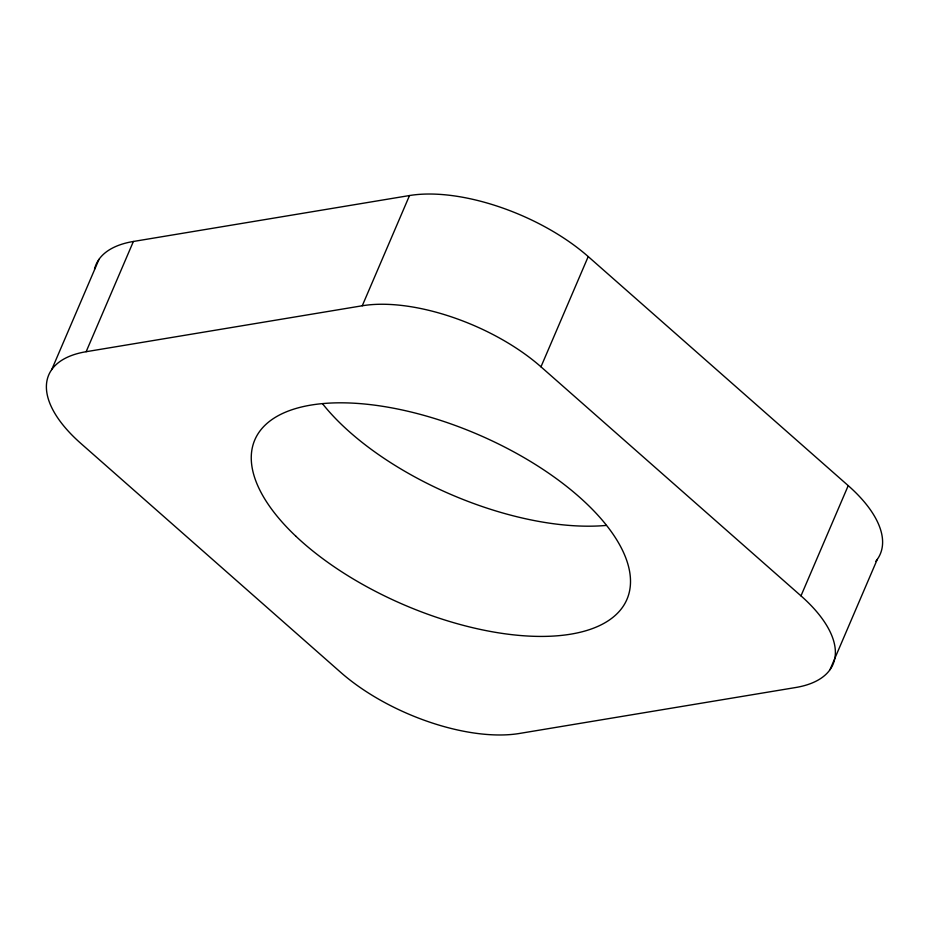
<?xml version="1.0" encoding="UTF-8"?>
<svg xmlns="http://www.w3.org/2000/svg" width="929" height="929" viewBox="0 0 929 929"><rect width="100%" height="100%" fill="white"/><g stroke="black" fill="none" stroke-linecap="round" stroke-linejoin="round"><path stroke-width="1.39" d="M51.734 369.591L98.985 259.365M848.223 485.635L800.984 595.861A134.96 61.895 23.2 0 1 795.607 687.53L519.485 733.457A134.96 61.895 23.2 0 1 340.78 672.422L80.777 443.365A134.96 61.895 23.2 0 1 86.142 351.708L133.393 241.47L409.515 195.543A134.96 61.895 23.2 0 1 588.22 256.578L848.223 485.635A134.96 61.895 23.2 0 1 875.71 561.418M86.142 351.708L362.264 305.769L409.515 195.543M800.984 595.861L540.968 366.816L588.22 256.578M830.015 669.635L877.266 559.409M362.264 305.769A134.96 61.895 23.2 0 1 540.968 366.816M94.503 269.189A134.96 61.895 23.2 0 1 133.393 241.47M606.231 525.419A202.441 92.854 23.2 0 1 322.804 404.08M295.747 536.126A202.441 92.854 23.2 0 0 619.144 611.503A202.441 92.854 23.2 0 0 407.738 411.222A202.441 92.854 23.2 0 0 295.747 536.126"/></g></svg>
